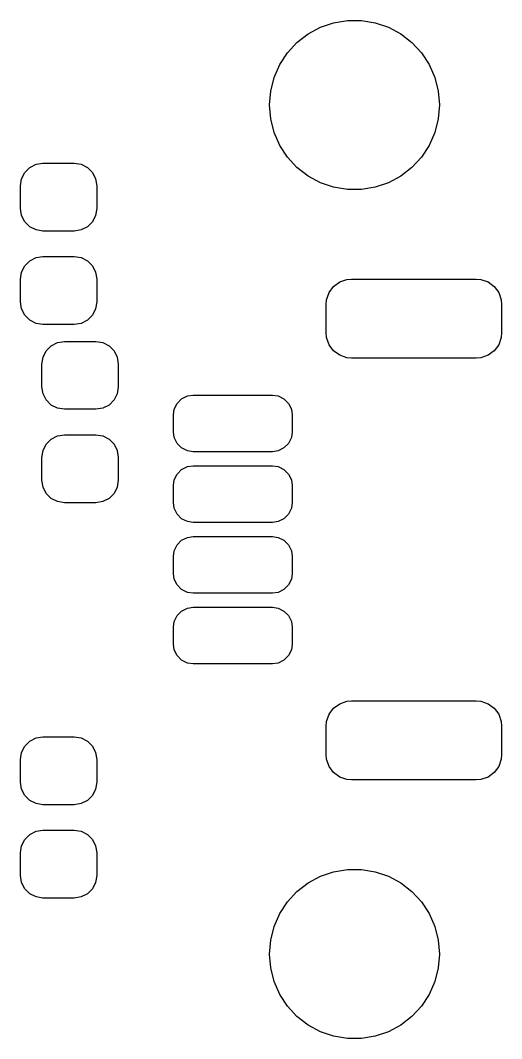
# Model space of a CAD drawing. Extents: x -4.994 to -4.002, y 5.331 to 6.039.
# Drawn here: x -4.337 to -4.002, y 5.331 to 6.039 of the extents above; entities that cross this region are included whole.
import ezdxf

# ---------------------------------------------------------------- set-up
doc = ezdxf.new("R2010")
doc.units = 0
doc.header["$MEASUREMENT"] = 0
doc.layers.add('BLACK', color=7, linetype='CONTINUOUS')

msp = doc.modelspace()

# ---------------------------------------------------------------- linework, layer by layer
at = {"layer": 'BLACK', "linetype": 'CONTINUOUS'}
for p, q in [((-4.13647, 6.02999), (-4.1279, 6.03463)), ((-4.1279, 6.03463), (-4.11867, 6.0378)), ((-4.11867, 6.0378), (-4.10905, 6.0394)), ((-4.10905, 6.0394), (-4.0993, 6.0394)), ((-4.0993, 6.0394), (-4.08968, 6.0378)), ((-4.08968, 6.0378), (-4.08045, 6.03463)), ((-4.08045, 6.03463), (-4.07187, 6.02999)), ((-4.14417, 6.024), (-4.13647, 6.02999)), ((-4.07187, 6.02999), (-4.06418, 6.024)), ((-4.15078, 6.01682), (-4.14417, 6.024)), ((-4.06418, 6.024), (-4.05757, 6.01682)), ((-4.15611, 6.00866), (-4.15078, 6.01682)), ((-4.05757, 6.01682), (-4.05224, 6.00866)), ((-4.16003, 5.99973), (-4.15611, 6.00866)), ((-4.05224, 6.00866), (-4.04832, 5.99973)), ((-4.16242, 5.99027), (-4.16003, 5.99973)), ((-4.04832, 5.99973), (-4.04592, 5.99027)), ((-4.16323, 5.98055), (-4.16242, 5.99027)), ((-4.04592, 5.99027), (-4.04512, 5.98055)), ((-4.16242, 5.97083), (-4.16323, 5.98055)), ((-4.04512, 5.98055), (-4.04592, 5.97083)), ((-4.16003, 5.96138), (-4.16242, 5.97083)), ((-4.04592, 5.97083), (-4.04832, 5.96138)), ((-4.15611, 5.95244), (-4.16003, 5.96138)), ((-4.04832, 5.96138), (-4.05224, 5.95244)), ((-4.15078, 5.94428), (-4.15611, 5.95244)), ((-4.05224, 5.95244), (-4.05757, 5.94428)), ((-4.14417, 5.9371), (-4.15078, 5.94428)), ((-4.05757, 5.94428), (-4.06418, 5.9371)), ((-4.33357, 5.93361), (-4.33008, 5.93709)), ((-4.33008, 5.93709), (-4.32569, 5.93933)), ((-4.32569, 5.93933), (-4.32083, 5.9401)), ((-4.32083, 5.9401), (-4.29917, 5.9401)), ((-4.29917, 5.9401), (-4.29431, 5.93933)), ((-4.29431, 5.93933), (-4.28992, 5.93709)), ((-4.28992, 5.93709), (-4.28643, 5.93361)), ((-4.13647, 5.93111), (-4.14417, 5.9371)), ((-4.06418, 5.9371), (-4.07187, 5.93111)), ((-4.33657, 5.92435), (-4.3358, 5.92922)), ((-4.3358, 5.92922), (-4.33357, 5.93361)), ((-4.28643, 5.93361), (-4.2842, 5.92922)), ((-4.2842, 5.92922), (-4.28343, 5.92435)), ((-4.1279, 5.92647), (-4.13647, 5.93111)), ((-4.07187, 5.93111), (-4.08045, 5.92647)), ((-4.33657, 5.9086), (-4.33657, 5.92435)), ((-4.28343, 5.92435), (-4.28343, 5.9086)), ((-4.11867, 5.9233), (-4.1279, 5.92647)), ((-4.10905, 5.9217), (-4.11867, 5.9233)), ((-4.0993, 5.9217), (-4.10905, 5.9217)), ((-4.08968, 5.9233), (-4.0993, 5.9217)), ((-4.08045, 5.92647), (-4.08968, 5.9233)), ((-4.3358, 5.90374), (-4.33657, 5.9086)), ((-4.28343, 5.9086), (-4.2842, 5.90374)), ((-4.33357, 5.89935), (-4.3358, 5.90374)), ((-4.2842, 5.90374), (-4.28643, 5.89935)), ((-4.33008, 5.89586), (-4.33357, 5.89935)), ((-4.32569, 5.89363), (-4.33008, 5.89586)), ((-4.32083, 5.89285), (-4.32569, 5.89363)), ((-4.29917, 5.89285), (-4.32083, 5.89285)), ((-4.29431, 5.89363), (-4.29917, 5.89285)), ((-4.28992, 5.89586), (-4.29431, 5.89363)), ((-4.28643, 5.89935), (-4.28992, 5.89586)), ((-4.33357, 5.86865), (-4.33008, 5.87213)), ((-4.33008, 5.87213), (-4.32569, 5.87437)), ((-4.32569, 5.87437), (-4.32083, 5.87514)), ((-4.32083, 5.87514), (-4.29917, 5.87514)), ((-4.29917, 5.87514), (-4.29431, 5.87437)), ((-4.29431, 5.87437), (-4.28992, 5.87213)), ((-4.28992, 5.87213), (-4.28643, 5.86865)), ((-4.3358, 5.86426), (-4.33357, 5.86865)), ((-4.28643, 5.86865), (-4.2842, 5.86426)), ((-4.33657, 5.85939), (-4.3358, 5.86426)), ((-4.33657, 5.84364), (-4.33657, 5.85939)), ((-4.2842, 5.86426), (-4.28343, 5.85939)), ((-4.28343, 5.85939), (-4.28343, 5.84364)), ((-4.11867, 5.8543), (-4.11442, 5.85744)), ((-4.11442, 5.85744), (-4.10944, 5.85918)), ((-4.10944, 5.85918), (-4.10614, 5.85949)), ((-4.10614, 5.85949), (-4.01953, 5.85949)), ((-4.01953, 5.85949), (-4.01623, 5.85918)), ((-4.01623, 5.85918), (-4.01125, 5.85744)), ((-4.01125, 5.85744), (-4.007, 5.8543)), ((-4.12181, 5.85005), (-4.11867, 5.8543)), ((-4.007, 5.8543), (-4.00386, 5.85005)), ((-4.3358, 5.83878), (-4.33657, 5.84364)), ((-4.28343, 5.84364), (-4.2842, 5.83878)), ((-4.12386, 5.84177), (-4.12355, 5.84507)), ((-4.12355, 5.84507), (-4.12181, 5.85005)), ((-4.00386, 5.85005), (-4.00212, 5.84507)), ((-4.00212, 5.84507), (-4.00181, 5.84177)), ((-4.33357, 5.83439), (-4.3358, 5.83878)), ((-4.2842, 5.83878), (-4.28643, 5.83439)), ((-4.12386, 5.82209), (-4.12386, 5.84177)), ((-4.00181, 5.84177), (-4.00181, 5.82209)), ((-4.33008, 5.8309), (-4.33357, 5.83439)), ((-4.32569, 5.82866), (-4.33008, 5.8309)), ((-4.28992, 5.8309), (-4.29431, 5.82866)), ((-4.28643, 5.83439), (-4.28992, 5.8309)), ((-4.32083, 5.82789), (-4.32569, 5.82866)), ((-4.29917, 5.82789), (-4.32083, 5.82789)), ((-4.29431, 5.82866), (-4.29917, 5.82789)), ((-4.12355, 5.81879), (-4.12386, 5.82209)), ((-4.00181, 5.82209), (-4.00212, 5.81879)), ((-4.31508, 5.81309), (-4.31069, 5.81533)), ((-4.31069, 5.81533), (-4.30583, 5.8161)), ((-4.30583, 5.8161), (-4.28417, 5.8161)), ((-4.28417, 5.8161), (-4.27931, 5.81533)), ((-4.27931, 5.81533), (-4.27492, 5.81309)), ((-4.12181, 5.81381), (-4.12355, 5.81879)), ((-4.00212, 5.81879), (-4.00386, 5.81381)), ((-4.3208, 5.80522), (-4.31857, 5.80961)), ((-4.31857, 5.80961), (-4.31508, 5.81309)), ((-4.27492, 5.81309), (-4.27143, 5.80961)), ((-4.27143, 5.80961), (-4.2692, 5.80522)), ((-4.11867, 5.80956), (-4.12181, 5.81381)), ((-4.11442, 5.80642), (-4.11867, 5.80956)), ((-4.007, 5.80956), (-4.01125, 5.80642)), ((-4.00386, 5.81381), (-4.007, 5.80956)), ((-4.32157, 5.80035), (-4.3208, 5.80522)), ((-4.2692, 5.80522), (-4.26843, 5.80035)), ((-4.10944, 5.80468), (-4.11442, 5.80642)), ((-4.10614, 5.80437), (-4.10944, 5.80468)), ((-4.01953, 5.80437), (-4.10614, 5.80437)), ((-4.01623, 5.80468), (-4.01953, 5.80437)), ((-4.01125, 5.80642), (-4.01623, 5.80468)), ((-4.32157, 5.78461), (-4.32157, 5.80035)), ((-4.26843, 5.80035), (-4.26843, 5.78461)), ((-4.3208, 5.77974), (-4.32157, 5.78461)), ((-4.31857, 5.77535), (-4.3208, 5.77974)), ((-4.2692, 5.77974), (-4.27143, 5.77535)), ((-4.26843, 5.78461), (-4.2692, 5.77974)), ((-4.31508, 5.77187), (-4.31857, 5.77535)), ((-4.27143, 5.77535), (-4.27492, 5.77187)), ((-4.22958, 5.76893), (-4.22759, 5.77301)), ((-4.22759, 5.77301), (-4.22438, 5.77621)), ((-4.22438, 5.77621), (-4.22031, 5.77821)), ((-4.22031, 5.77821), (-4.21638, 5.77878)), ((-4.21638, 5.77878), (-4.16126, 5.77878)), ((-4.16126, 5.77878), (-4.15733, 5.77821)), ((-4.15733, 5.77821), (-4.15325, 5.77621)), ((-4.15325, 5.77621), (-4.15005, 5.77301)), ((-4.15005, 5.77301), (-4.14805, 5.76893)), ((-4.31069, 5.76963), (-4.31508, 5.77187)), ((-4.30583, 5.76886), (-4.31069, 5.76963)), ((-4.28417, 5.76886), (-4.30583, 5.76886)), ((-4.27931, 5.76963), (-4.28417, 5.76886)), ((-4.27492, 5.77187), (-4.27931, 5.76963)), ((-4.23016, 5.765), (-4.22958, 5.76893)), ((-4.14805, 5.76893), (-4.14748, 5.765)), ((-4.23016, 5.75319), (-4.23016, 5.765)), ((-4.14748, 5.765), (-4.14748, 5.75319)), ((-4.31069, 5.75037), (-4.30583, 5.75114)), ((-4.30583, 5.75114), (-4.28417, 5.75114)), ((-4.28417, 5.75114), (-4.27931, 5.75037)), ((-4.22958, 5.74926), (-4.23016, 5.75319)), ((-4.14748, 5.75319), (-4.14805, 5.74926)), ((-4.3208, 5.74026), (-4.31857, 5.74465)), ((-4.31857, 5.74465), (-4.31508, 5.74813)), ((-4.31508, 5.74813), (-4.31069, 5.75037)), ((-4.27931, 5.75037), (-4.27492, 5.74813)), ((-4.27492, 5.74813), (-4.27143, 5.74465)), ((-4.27143, 5.74465), (-4.2692, 5.74026)), ((-4.22759, 5.74518), (-4.22958, 5.74926)), ((-4.22438, 5.74197), (-4.22759, 5.74518)), ((-4.15005, 5.74518), (-4.15325, 5.74197)), ((-4.14805, 5.74926), (-4.15005, 5.74518)), ((-4.32157, 5.73539), (-4.3208, 5.74026)), ((-4.2692, 5.74026), (-4.26843, 5.73539)), ((-4.22031, 5.73998), (-4.22438, 5.74197)), ((-4.21638, 5.73941), (-4.22031, 5.73998)), ((-4.16126, 5.73941), (-4.21638, 5.73941)), ((-4.15733, 5.73998), (-4.16126, 5.73941)), ((-4.15325, 5.74197), (-4.15733, 5.73998)), ((-4.32157, 5.71965), (-4.32157, 5.73539)), ((-4.26843, 5.73539), (-4.26843, 5.71965)), ((-4.22958, 5.71972), (-4.22759, 5.72379)), ((-4.22759, 5.72379), (-4.22438, 5.727)), ((-4.22438, 5.727), (-4.22031, 5.72899)), ((-4.22031, 5.72899), (-4.21638, 5.72957)), ((-4.21638, 5.72957), (-4.16126, 5.72957)), ((-4.16126, 5.72957), (-4.15733, 5.72899)), ((-4.15733, 5.72899), (-4.15325, 5.727)), ((-4.15325, 5.727), (-4.15005, 5.72379)), ((-4.15005, 5.72379), (-4.14805, 5.71972)), ((-4.3208, 5.71478), (-4.32157, 5.71965)), ((-4.26843, 5.71965), (-4.2692, 5.71478)), ((-4.23016, 5.71579), (-4.22958, 5.71972)), ((-4.23016, 5.70398), (-4.23016, 5.71579)), ((-4.14805, 5.71972), (-4.14748, 5.71579)), ((-4.14748, 5.71579), (-4.14748, 5.70398)), ((-4.31857, 5.71039), (-4.3208, 5.71478)), ((-4.31508, 5.70691), (-4.31857, 5.71039)), ((-4.27143, 5.71039), (-4.27492, 5.70691)), ((-4.2692, 5.71478), (-4.27143, 5.71039)), ((-4.31069, 5.70467), (-4.31508, 5.70691)), ((-4.30583, 5.7039), (-4.31069, 5.70467)), ((-4.28417, 5.7039), (-4.30583, 5.7039)), ((-4.27931, 5.70467), (-4.28417, 5.7039)), ((-4.27492, 5.70691), (-4.27931, 5.70467)), ((-4.22958, 5.70004), (-4.23016, 5.70398)), ((-4.14748, 5.70398), (-4.14805, 5.70004)), ((-4.22759, 5.69597), (-4.22958, 5.70004)), ((-4.22438, 5.69276), (-4.22759, 5.69597)), ((-4.15005, 5.69597), (-4.15325, 5.69276)), ((-4.14805, 5.70004), (-4.15005, 5.69597)), ((-4.22031, 5.69077), (-4.22438, 5.69276)), ((-4.21638, 5.6902), (-4.22031, 5.69077)), ((-4.16126, 5.6902), (-4.21638, 5.6902)), ((-4.15733, 5.69077), (-4.16126, 5.6902)), ((-4.15325, 5.69276), (-4.15733, 5.69077)), ((-4.22031, 5.67978), (-4.21638, 5.68035)), ((-4.21638, 5.68035), (-4.16126, 5.68035)), ((-4.16126, 5.68035), (-4.15733, 5.67978)), ((-4.22958, 5.67051), (-4.22759, 5.67458)), ((-4.22759, 5.67458), (-4.22438, 5.67779)), ((-4.22438, 5.67779), (-4.22031, 5.67978)), ((-4.15733, 5.67978), (-4.15325, 5.67779)), ((-4.15325, 5.67779), (-4.15005, 5.67458)), ((-4.15005, 5.67458), (-4.14805, 5.67051)), ((-4.23016, 5.66657), (-4.22958, 5.67051)), ((-4.23016, 5.65476), (-4.23016, 5.66657)), ((-4.14805, 5.67051), (-4.14748, 5.66657)), ((-4.14748, 5.66657), (-4.14748, 5.65476)), ((-4.22958, 5.65083), (-4.23016, 5.65476)), ((-4.14748, 5.65476), (-4.14805, 5.65083)), ((-4.22759, 5.64676), (-4.22958, 5.65083)), ((-4.22438, 5.64355), (-4.22759, 5.64676)), ((-4.15005, 5.64676), (-4.15325, 5.64355)), ((-4.14805, 5.65083), (-4.15005, 5.64676)), ((-4.22031, 5.64156), (-4.22438, 5.64355)), ((-4.21638, 5.64098), (-4.22031, 5.64156)), ((-4.16126, 5.64098), (-4.21638, 5.64098)), ((-4.15733, 5.64156), (-4.16126, 5.64098)), ((-4.15325, 5.64355), (-4.15733, 5.64156)), ((-4.22031, 5.63057), (-4.21638, 5.63114)), ((-4.21638, 5.63114), (-4.16126, 5.63114)), ((-4.16126, 5.63114), (-4.15733, 5.63057)), ((-4.22958, 5.62129), (-4.22759, 5.62537)), ((-4.22759, 5.62537), (-4.22438, 5.62858)), ((-4.22438, 5.62858), (-4.22031, 5.63057)), ((-4.15733, 5.63057), (-4.15325, 5.62858)), ((-4.15325, 5.62858), (-4.15005, 5.62537)), ((-4.15005, 5.62537), (-4.14805, 5.62129)), ((-4.23016, 5.61736), (-4.22958, 5.62129)), ((-4.23016, 5.60555), (-4.23016, 5.61736)), ((-4.14805, 5.62129), (-4.14748, 5.61736)), ((-4.14748, 5.61736), (-4.14748, 5.60555)), ((-4.22958, 5.60162), (-4.23016, 5.60555)), ((-4.14748, 5.60555), (-4.14805, 5.60162)), ((-4.22759, 5.59754), (-4.22958, 5.60162)), ((-4.22438, 5.59434), (-4.22759, 5.59754)), ((-4.15005, 5.59754), (-4.15325, 5.59434)), ((-4.14805, 5.60162), (-4.15005, 5.59754)), ((-4.22031, 5.59234), (-4.22438, 5.59434)), ((-4.21638, 5.59177), (-4.22031, 5.59234)), ((-4.16126, 5.59177), (-4.21638, 5.59177)), ((-4.15733, 5.59234), (-4.16126, 5.59177)), ((-4.15325, 5.59434), (-4.15733, 5.59234)), ((-4.12181, 5.55674), (-4.11867, 5.56099)), ((-4.11867, 5.56099), (-4.11442, 5.56413)), ((-4.11442, 5.56413), (-4.10944, 5.56587)), ((-4.10944, 5.56587), (-4.10614, 5.56618)), ((-4.10614, 5.56618), (-4.01953, 5.56618)), ((-4.01953, 5.56618), (-4.01623, 5.56587)), ((-4.01623, 5.56587), (-4.01125, 5.56413)), ((-4.01125, 5.56413), (-4.007, 5.56099)), ((-4.007, 5.56099), (-4.00386, 5.55674)), ((-4.12355, 5.55176), (-4.12181, 5.55674)), ((-4.00386, 5.55674), (-4.00212, 5.55176)), ((-4.12386, 5.54846), (-4.12355, 5.55176)), ((-4.12386, 5.52878), (-4.12386, 5.54846)), ((-4.00212, 5.55176), (-4.00181, 5.54846)), ((-4.00181, 5.54846), (-4.00181, 5.52878)), ((-4.33008, 5.53809), (-4.32569, 5.54033)), ((-4.32569, 5.54033), (-4.32083, 5.5411)), ((-4.32083, 5.5411), (-4.29917, 5.5411)), ((-4.29917, 5.5411), (-4.29431, 5.54033)), ((-4.29431, 5.54033), (-4.28992, 5.53809)), ((-4.3358, 5.53022), (-4.33357, 5.53461)), ((-4.33357, 5.53461), (-4.33008, 5.53809)), ((-4.28992, 5.53809), (-4.28643, 5.53461)), ((-4.28643, 5.53461), (-4.2842, 5.53022)), ((-4.33657, 5.52535), (-4.3358, 5.53022)), ((-4.33657, 5.50961), (-4.33657, 5.52535)), ((-4.2842, 5.53022), (-4.28343, 5.52535)), ((-4.28343, 5.52535), (-4.28343, 5.50961)), ((-4.12355, 5.52549), (-4.12386, 5.52878)), ((-4.12181, 5.5205), (-4.12355, 5.52549)), ((-4.00212, 5.52549), (-4.00386, 5.5205)), ((-4.00181, 5.52878), (-4.00212, 5.52549)), ((-4.11867, 5.51625), (-4.12181, 5.5205)), ((-4.00386, 5.5205), (-4.007, 5.51625)), ((-4.11442, 5.51312), (-4.11867, 5.51625)), ((-4.10944, 5.51137), (-4.11442, 5.51312)), ((-4.10614, 5.51106), (-4.10944, 5.51137)), ((-4.01953, 5.51106), (-4.10614, 5.51106)), ((-4.01623, 5.51137), (-4.01953, 5.51106)), ((-4.01125, 5.51312), (-4.01623, 5.51137)), ((-4.007, 5.51625), (-4.01125, 5.51312)), ((-4.3358, 5.50474), (-4.33657, 5.50961)), ((-4.33357, 5.50035), (-4.3358, 5.50474)), ((-4.2842, 5.50474), (-4.28643, 5.50035)), ((-4.28343, 5.50961), (-4.2842, 5.50474)), ((-4.33008, 5.49687), (-4.33357, 5.50035)), ((-4.32569, 5.49463), (-4.33008, 5.49687)), ((-4.28992, 5.49687), (-4.29431, 5.49463)), ((-4.28643, 5.50035), (-4.28992, 5.49687)), ((-4.32083, 5.49386), (-4.32569, 5.49463)), ((-4.29917, 5.49386), (-4.32083, 5.49386)), ((-4.29431, 5.49463), (-4.29917, 5.49386)), ((-4.33008, 5.47313), (-4.32569, 5.47537)), ((-4.32569, 5.47537), (-4.32083, 5.47614)), ((-4.32083, 5.47614), (-4.29917, 5.47614)), ((-4.29917, 5.47614), (-4.29431, 5.47537)), ((-4.29431, 5.47537), (-4.28992, 5.47313)), ((-4.3358, 5.46526), (-4.33357, 5.46965)), ((-4.33357, 5.46965), (-4.33008, 5.47313)), ((-4.28992, 5.47313), (-4.28643, 5.46965)), ((-4.28643, 5.46965), (-4.2842, 5.46526)), ((-4.33657, 5.46039), (-4.3358, 5.46526)), ((-4.2842, 5.46526), (-4.28343, 5.46039)), ((-4.33657, 5.44465), (-4.33657, 5.46039)), ((-4.28343, 5.46039), (-4.28343, 5.44465)), ((-4.1279, 5.44408), (-4.11867, 5.44725)), ((-4.11867, 5.44725), (-4.10905, 5.44885)), ((-4.10905, 5.44885), (-4.0993, 5.44885)), ((-4.0993, 5.44885), (-4.08968, 5.44725)), ((-4.08968, 5.44725), (-4.08045, 5.44408)), ((-4.3358, 5.43978), (-4.33657, 5.44465)), ((-4.33357, 5.43539), (-4.3358, 5.43978)), ((-4.2842, 5.43978), (-4.28643, 5.43539)), ((-4.28343, 5.44465), (-4.2842, 5.43978)), ((-4.14417, 5.43345), (-4.13647, 5.43944)), ((-4.13647, 5.43944), (-4.1279, 5.44408)), ((-4.08045, 5.44408), (-4.07187, 5.43944)), ((-4.07187, 5.43944), (-4.06418, 5.43345)), ((-4.33008, 5.43191), (-4.33357, 5.43539)), ((-4.28643, 5.43539), (-4.28992, 5.43191)), ((-4.15078, 5.42627), (-4.14417, 5.43345)), ((-4.06418, 5.43345), (-4.05757, 5.42627)), ((-4.32569, 5.42967), (-4.33008, 5.43191)), ((-4.32083, 5.4289), (-4.32569, 5.42967)), ((-4.29917, 5.4289), (-4.32083, 5.4289)), ((-4.29431, 5.42967), (-4.29917, 5.4289)), ((-4.28992, 5.43191), (-4.29431, 5.42967)), ((-4.15611, 5.41811), (-4.15078, 5.42627)), ((-4.05757, 5.42627), (-4.05224, 5.41811)), ((-4.16003, 5.40918), (-4.15611, 5.41811)), ((-4.05224, 5.41811), (-4.04832, 5.40918)), ((-4.16242, 5.39972), (-4.16003, 5.40918)), ((-4.04832, 5.40918), (-4.04592, 5.39972)), ((-4.16323, 5.39), (-4.16242, 5.39972)), ((-4.04592, 5.39972), (-4.04512, 5.39)), ((-4.16242, 5.38028), (-4.16323, 5.39)), ((-4.04512, 5.39), (-4.04592, 5.38028)), ((-4.16003, 5.37082), (-4.16242, 5.38028)), ((-4.04592, 5.38028), (-4.04832, 5.37082)), ((-4.15611, 5.36189), (-4.16003, 5.37082)), ((-4.04832, 5.37082), (-4.05224, 5.36189)), ((-4.15078, 5.35373), (-4.15611, 5.36189)), ((-4.05224, 5.36189), (-4.05757, 5.35373)), ((-4.14417, 5.34655), (-4.15078, 5.35373)), ((-4.05757, 5.35373), (-4.06418, 5.34655)), ((-4.13647, 5.34056), (-4.14417, 5.34655)), ((-4.1279, 5.33592), (-4.13647, 5.34056)), ((-4.07187, 5.34056), (-4.08045, 5.33592)), ((-4.06418, 5.34655), (-4.07187, 5.34056)), ((-4.11867, 5.33275), (-4.1279, 5.33592)), ((-4.08045, 5.33592), (-4.08968, 5.33275)), ((-4.10905, 5.33115), (-4.11867, 5.33275)), ((-4.0993, 5.33115), (-4.10905, 5.33115)), ((-4.08968, 5.33275), (-4.0993, 5.33115))]:
    msp.add_line(p, q, dxfattribs=at)

doc.saveas('drawing.dxf')
